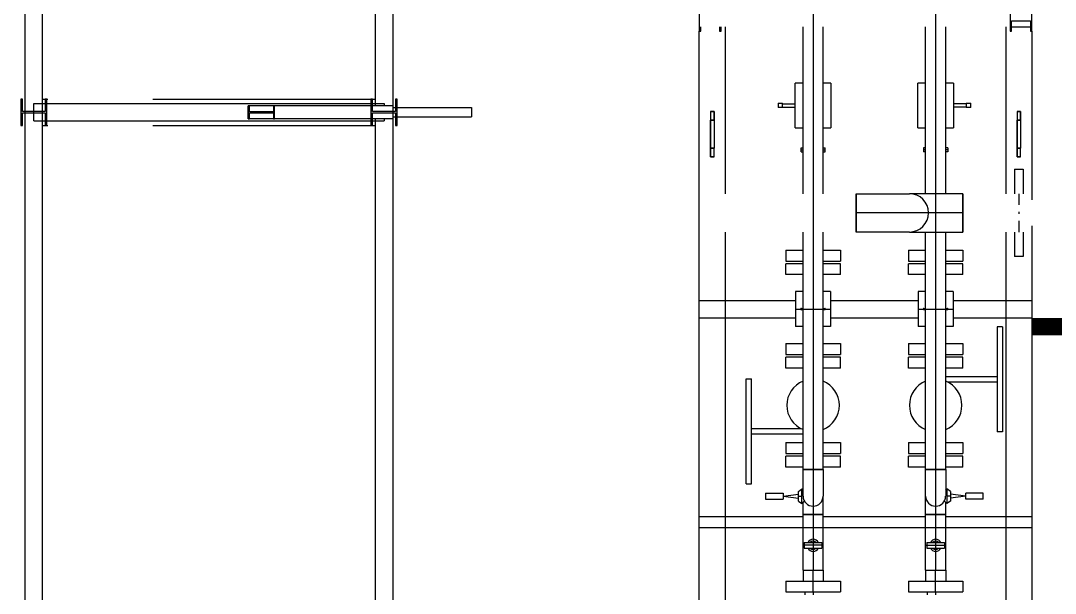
# Model space of a CAD drawing. Header units: inches. Extents: x 517790 to 538444, y 301815 to 302461.
# Drawn here: x 517885.47 to 517891.04, y 302312.15 to 302315.24 of the extents above; entities that cross this region are included whole.
import ezdxf

# ---------------------------------------------------------------- set-up
doc = ezdxf.new("R2010")
doc.units = ezdxf.units.IN
doc.header["$MEASUREMENT"] = 0
for name, color, linetype in [('CABLE ROUTE FOR TOTAL PLANE-EMBED 1_DWG$0$DwgTemplate', 7, 'Continuous'), ('电气-接地设计-接地线', 3, '接地线'), ('硅胶总平面底图 工艺装置区', 253, 'Continuous')]:
    doc.layers.add(name, color=color, linetype=linetype)
doc.styles.add('EESLTYPE', font='TXT.shx')
doc.linetypes.add('接地线', pattern='A,500,["/",EESLTYPE,S=200,R=0,X=0,Y=-100],-200,60,-200', length=960)

msp = doc.modelspace()

# ---------------------------------------------------------------- linework, layer by layer
at = {"layer": 'CABLE ROUTE FOR TOTAL PLANE-EMBED 1_DWG$0$DwgTemplate', "color": 253, "linetype": 'Continuous', "lineweight": 25}
for p, q in [((517885.4909, 302294.9102), (517885.4909, 302348.8016)), ((517885.5853, 302294.9056), (517885.5853, 302348.8016)), ((517887.3789, 302320.3745), (517887.3789, 302314.7813)), ((517887.4733, 302320.3745), (517887.4733, 302314.7813)), ((517885.4673, 302314.8167), (517885.4673, 302314.6751)), ((517885.4767, 302314.8167), (517885.4673, 302314.8167)), ((517885.4767, 302314.7492), (517885.4767, 302314.8167)), ((517885.5853, 302314.8167), (517885.5995, 302314.8167)), ((517885.5995, 302314.8167), (517885.5995, 302314.7492)), ((517885.6089, 302314.8167), (517885.5995, 302314.8167)), ((517885.6089, 302314.6751), (517885.6089, 302314.8167)), ((517885.6089, 302314.8167), (517885.6136, 302314.8167)), ((517886.18, 302314.8167), (517887.3553, 302314.8167)), ((517887.3647, 302314.8167), (517887.3553, 302314.8167)), ((517887.3553, 302314.8167), (517887.3553, 302314.6751)), ((517887.3647, 302314.7492), (517887.3647, 302314.8167)), ((517887.3647, 302314.8167), (517887.3789, 302314.8167)), ((517887.4875, 302314.8167), (517887.4875, 302314.7492)), ((517887.4969, 302314.8167), (517887.4875, 302314.8167)), ((517887.4969, 302314.6751), (517887.4969, 302314.8167)), ((517885.5995, 302314.7492), (517885.4767, 302314.7492)), ((517885.5381, 302314.7931), (517887.3553, 302314.7931)), ((517885.5381, 302314.6987), (517885.5381, 302314.7931)), ((517886.6945, 302314.7105), (517886.6945, 302314.7813)), ((517887.4733, 302314.7813), (517886.6945, 302314.7813)), ((517886.7011, 302314.7813), (517886.6945, 302314.7813)), ((517886.6945, 302314.7813), (517886.6945, 302314.7105)), ((517886.7011, 302314.7483), (517886.7011, 302314.7813)), ((517886.8295, 302314.7483), (517886.7011, 302314.7483)), ((517886.8295, 302314.7813), (517886.8295, 302314.7483)), ((517886.8361, 302314.7813), (517886.8295, 302314.7813)), ((517886.8361, 302314.7105), (517886.8361, 302314.7813)), ((517887.3647, 302314.7931), (517887.4261, 302314.7931)), ((517887.4875, 302314.7492), (517887.3647, 302314.7492)), ((517887.4261, 302314.7931), (517887.4261, 302314.7813)), ((517887.4733, 302314.7813), (517887.4733, 302314.7105)), ((517887.4733, 302314.7709), (517887.4875, 302314.7709)), ((517887.4969, 302314.7709), (517887.8981, 302314.7709)), ((517887.8981, 302314.7709), (517887.8981, 302314.7209)), ((517885.4767, 302314.6751), (517885.4767, 302314.7426)), ((517885.4767, 302314.7426), (517885.5995, 302314.7426)), ((517885.5381, 302314.6987), (517887.3553, 302314.6987)), ((517885.5995, 302314.7426), (517885.5995, 302314.6751)), ((517887.4733, 302314.7105), (517886.6945, 302314.7105)), ((517886.6945, 302314.7105), (517886.7011, 302314.7105)), ((517886.7011, 302314.7105), (517886.7011, 302314.7435)), ((517886.7011, 302314.7435), (517886.8295, 302314.7435)), ((517886.8295, 302314.7435), (517886.8295, 302314.7105)), ((517886.8295, 302314.7105), (517886.8361, 302314.7105)), ((517887.3647, 302314.6751), (517887.3647, 302314.7426)), ((517887.3647, 302314.7426), (517887.4875, 302314.7426)), ((517887.3647, 302314.6987), (517887.4261, 302314.6987)), ((517887.3789, 302314.7105), (517887.3789, 302309.1173)), ((517887.4261, 302314.7105), (517887.4261, 302314.6987)), ((517887.4733, 302314.7209), (517887.4875, 302314.7209)), ((517887.4733, 302314.7105), (517887.4733, 302309.1173)), ((517887.4875, 302314.7426), (517887.4875, 302314.6751)), ((517887.4969, 302314.7209), (517887.8981, 302314.7209)), ((517885.4673, 302314.6751), (517885.4767, 302314.6751)), ((517885.5853, 302314.6751), (517885.5995, 302314.6751)), ((517885.5995, 302314.6751), (517885.6089, 302314.6751)), ((517885.6089, 302314.6751), (517885.6136, 302314.6751)), ((517886.18, 302314.6751), (517887.3553, 302314.6751)), ((517887.3553, 302314.6751), (517887.3647, 302314.6751)), ((517887.3647, 302314.6751), (517887.3789, 302314.6751)), ((517887.4875, 302314.6751), (517887.4969, 302314.6751))]:
    msp.add_line(p, q, dxfattribs=at)
at = {"layer": '电气-接地设计-接地线', "color": 1, "linetype": '接地线', "ltscale": 0.005, "const_width": 0.0944}
msp.add_lwpolyline([(517890.9229, 302313.5894), (517892.3351, 302313.5894)], dxfattribs=at)
at = {"layer": '硅胶总平面底图 工艺装置区', "color": 253, "linetype": 'Continuous', "lineweight": -3}
for p, q in [((517889.1255, 302315.3004), (517889.1255, 302315.1824)), ((517889.7391, 302315.2768), (517889.7391, 302315.206)), ((517890.3999, 302315.2768), (517890.3999, 302315.206)), ((517890.8011, 302315.3004), (517890.8011, 302315.1824)), ((517890.9191, 302315.1824), (517890.9191, 302315.3004)), ((517889.134, 302315.1824), (517889.134, 302315.206)), ((517889.235, 302315.206), (517889.235, 302315.1824)), ((517889.2435, 302315.1824), (517889.2435, 302315.206)), ((517889.2671, 302314.3064), (517889.2671, 302315.206)), ((517889.6852, 302314.3064), (517889.6852, 302315.206)), ((517889.7391, 302315.206), (517889.7391, 302314.3064)), ((517889.7931, 302314.3064), (517889.7931, 302315.206)), ((517890.346, 302314.3064), (517890.346, 302315.206)), ((517890.3999, 302315.206), (517890.3999, 302314.3064)), ((517890.4539, 302314.3064), (517890.4539, 302315.206)), ((517890.7775, 302315.206), (517890.7775, 302314.3064)), ((517890.8096, 302315.2383), (517890.9106, 302315.2383)), ((517890.8096, 302315.1824), (517890.8096, 302315.2383)), ((517890.8096, 302315.206), (517890.9106, 302315.206)), ((517890.9106, 302315.2383), (517890.9106, 302315.1824)), ((517889.1255, 302315.1824), (517889.134, 302315.1824)), ((517889.1255, 302314.3064), (517889.1255, 302315.1824)), ((517889.235, 302315.1824), (517889.2435, 302315.1824)), ((517890.8011, 302315.1824), (517890.8096, 302315.1824)), ((517890.9106, 302315.1824), (517890.9191, 302315.1824)), ((517890.9191, 302315.1824), (517890.9191, 302314.3064)), ((517889.6852, 302314.9023), (517889.6432, 302314.9023)), ((517889.6432, 302314.6625), (517889.6432, 302314.9023)), ((517889.835, 302314.9023), (517889.7931, 302314.9023)), ((517889.835, 302314.9023), (517889.835, 302314.6625)), ((517890.346, 302314.9023), (517890.304, 302314.9023)), ((517890.304, 302314.6625), (517890.304, 302314.9023)), ((517890.4958, 302314.9023), (517890.4539, 302314.9023)), ((517890.4958, 302314.9023), (517890.4958, 302314.7914)), ((517889.1869, 302314.7505), (517889.1869, 302314.7033)), ((517889.1869, 302314.7505), (517889.1869, 302314.7033)), ((517889.2058, 302314.7505), (517889.1869, 302314.7505)), ((517889.1869, 302314.7505), (517889.2058, 302314.7505)), ((517889.2058, 302314.7033), (517889.2058, 302314.7505)), ((517889.2058, 302314.7505), (517889.2058, 302314.7033)), ((517889.5503, 302314.7942), (517889.5739, 302314.7942)), ((517889.5503, 302314.7942), (517889.5503, 302314.7706)), ((517889.5739, 302314.7706), (517889.5503, 302314.7706)), ((517889.5739, 302314.7706), (517889.5739, 302314.7942)), ((517889.5739, 302314.7919), (517889.6432, 302314.7919)), ((517889.5739, 302314.773), (517889.6432, 302314.773)), ((517890.5651, 302314.7919), (517890.4958, 302314.7919)), ((517890.4958, 302314.7914), (517890.4958, 302314.7735)), ((517890.4958, 302314.7735), (517890.4958, 302314.6625)), ((517890.5651, 302314.773), (517890.4958, 302314.773)), ((517890.5651, 302314.7942), (517890.5887, 302314.7942)), ((517890.5651, 302314.7942), (517890.5651, 302314.7706)), ((517890.5887, 302314.7706), (517890.5651, 302314.7706)), ((517890.5887, 302314.7706), (517890.5887, 302314.7942)), ((517890.8389, 302314.7505), (517890.8389, 302314.7033)), ((517890.8389, 302314.7505), (517890.8389, 302314.7033)), ((517890.8578, 302314.7505), (517890.8389, 302314.7505)), ((517890.8389, 302314.7505), (517890.8578, 302314.7505)), ((517890.8578, 302314.7033), (517890.8578, 302314.7505)), ((517890.8578, 302314.7505), (517890.8578, 302314.7033)), ((517889.1869, 302314.7033), (517889.2058, 302314.7033)), ((517889.2058, 302314.7033), (517889.1869, 302314.7033)), ((517889.1869, 302314.5523), (517889.1869, 302314.7033)), ((517889.1869, 302314.7033), (517889.1869, 302314.5523)), ((517889.2058, 302314.7033), (517889.1869, 302314.7033)), ((517889.2058, 302314.7033), (517889.2058, 302314.5523)), ((517889.2058, 302314.7033), (517889.2058, 302314.5523)), ((517890.8389, 302314.7033), (517890.8578, 302314.7033)), ((517890.8578, 302314.7033), (517890.8389, 302314.7033)), ((517890.8389, 302314.5523), (517890.8389, 302314.7033)), ((517890.8389, 302314.7033), (517890.8389, 302314.5523)), ((517890.8578, 302314.7033), (517890.8389, 302314.7033)), ((517890.8578, 302314.7033), (517890.8578, 302314.5523)), ((517890.8578, 302314.7033), (517890.8578, 302314.5523)), ((517889.6432, 302314.6625), (517889.6852, 302314.6625)), ((517889.7931, 302314.6625), (517889.835, 302314.6625)), ((517890.304, 302314.6625), (517890.346, 302314.6625)), ((517890.4539, 302314.6625), (517890.4958, 302314.6625)), ((517889.1869, 302314.5523), (517889.1869, 302314.5051)), ((517889.1869, 302314.5051), (517889.1869, 302314.5523)), ((517889.2058, 302314.5523), (517889.1869, 302314.5523)), ((517889.1869, 302314.5523), (517889.2058, 302314.5523)), ((517889.2058, 302314.5523), (517889.1869, 302314.5523)), ((517889.2058, 302314.5051), (517889.2058, 302314.5523)), ((517889.2058, 302314.5051), (517889.2058, 302314.5523)), ((517889.6744, 302314.5534), (517889.6852, 302314.5534)), ((517889.6744, 302314.5426), (517889.6744, 302314.5534)), ((517889.6744, 302314.5426), (517889.6852, 302314.5426)), ((517889.6744, 302314.5319), (517889.6744, 302314.5426)), ((517889.6744, 302314.5319), (517889.6852, 302314.5319)), ((517889.7931, 302314.5534), (517889.8039, 302314.5534)), ((517889.7931, 302314.5426), (517889.8039, 302314.5426)), ((517889.7931, 302314.5319), (517889.8039, 302314.5319)), ((517889.8039, 302314.5426), (517889.8039, 302314.5534)), ((517889.8039, 302314.5319), (517889.8039, 302314.5426)), ((517890.346, 302314.5534), (517890.3352, 302314.5534)), ((517890.3352, 302314.5534), (517890.3352, 302314.5426)), ((517890.346, 302314.5426), (517890.3352, 302314.5426)), ((517890.3352, 302314.5426), (517890.3352, 302314.5319)), ((517890.346, 302314.5319), (517890.3352, 302314.5319)), ((517890.4647, 302314.5534), (517890.4539, 302314.5534)), ((517890.4647, 302314.5426), (517890.4539, 302314.5426)), ((517890.4647, 302314.5319), (517890.4539, 302314.5319)), ((517890.4647, 302314.5534), (517890.4647, 302314.5426)), ((517890.4647, 302314.5426), (517890.4647, 302314.5319)), ((517890.8578, 302314.5523), (517890.8389, 302314.5523)), ((517890.8389, 302314.5523), (517890.8578, 302314.5523)), ((517890.8389, 302314.5523), (517890.8389, 302314.5051)), ((517890.8389, 302314.5051), (517890.8389, 302314.5523)), ((517890.8578, 302314.5523), (517890.8389, 302314.5523)), ((517890.8578, 302314.5051), (517890.8578, 302314.5523)), ((517890.8578, 302314.5051), (517890.8578, 302314.5523)), ((517889.1869, 302314.5051), (517889.2058, 302314.5051)), ((517889.2058, 302314.5051), (517889.1869, 302314.5051)), ((517890.8389, 302314.5051), (517890.8578, 302314.5051)), ((517890.8578, 302314.5051), (517890.8389, 302314.5051)), ((517890.8257, 302314.439), (517890.871, 302314.439)), ((517890.8257, 302314.439), (517890.8257, 302314.3064)), ((517890.871, 302314.439), (517890.871, 302314.3064)), ((517889.1255, 302314.0996), (517889.1255, 302314.3064)), ((517889.7391, 302314.3064), (517889.7391, 302314.0996)), ((517889.9706, 302314.0996), (517889.9706, 302314.3064)), ((517889.9706, 302314.3064), (517890.2583, 302314.3064)), ((517889.9706, 302314.3064), (517889.9706, 302314.0996)), ((517890.546, 302314.3064), (517890.2583, 302314.3064)), ((517890.3999, 302314.3064), (517890.3999, 302314.0996)), ((517890.546, 302314.3064), (517890.546, 302314.0996)), ((517890.546, 302314.203), (517890.546, 302314.3064)), ((517890.8483, 302314.3064), (517890.8483, 302314.2455)), ((517890.9191, 302314.3064), (517890.9191, 302314.2738)), ((517889.9706, 302314.203), (517889.9706, 302314.203)), ((517889.9706, 302314.203), (517889.9706, 302314.203)), ((517890.2583, 302314.203), (517889.9706, 302314.203)), ((517890.3617, 302314.203), (517890.2583, 302314.203)), ((517890.546, 302314.203), (517890.3617, 302314.203)), ((517890.546, 302314.203), (517890.546, 302314.203)), ((517890.546, 302314.203), (517890.546, 302314.203)), ((517890.546, 302314.0996), (517890.546, 302314.203)), ((517890.8483, 302314.2077), (517890.8483, 302314.1983)), ((517890.8483, 302314.1605), (517890.8483, 302314.0996)), ((517890.9191, 302314.1322), (517890.9191, 302314.0996)), ((517889.1255, 302310.0088), (517889.1255, 302314.0996)), ((517889.2671, 302310.0088), (517889.2671, 302314.0996)), ((517889.6852, 302312.8182), (517889.6852, 302314.0996)), ((517889.7391, 302314.0996), (517889.7391, 302312.8182)), ((517889.7931, 302312.8182), (517889.7931, 302314.0996)), ((517890.2583, 302314.0996), (517889.9706, 302314.0996)), ((517890.2583, 302314.0996), (517890.546, 302314.0996)), ((517890.346, 302312.8182), (517890.346, 302314.0996)), ((517890.3999, 302314.0996), (517890.3999, 302312.8182)), ((517890.4539, 302312.8182), (517890.4539, 302314.0996)), ((517890.7775, 302314.0996), (517890.7775, 302311.5194)), ((517890.8257, 302314.0996), (517890.8257, 302313.967)), ((517890.871, 302314.0996), (517890.871, 302313.967)), ((517890.9191, 302314.0996), (517890.9191, 302311.5194)), ((517889.5923, 302314.0016), (517889.6852, 302314.0016)), ((517889.5923, 302314.0016), (517889.5923, 302313.9432)), ((517889.7931, 302314.0016), (517889.886, 302314.0016)), ((517889.886, 302314.0016), (517889.886, 302313.9432)), ((517890.2531, 302314.0016), (517890.346, 302314.0016)), ((517890.2531, 302314.0016), (517890.2531, 302313.9432)), ((517890.4539, 302314.0016), (517890.5468, 302314.0016)), ((517890.5468, 302314.0016), (517890.5468, 302313.9432)), ((517890.871, 302313.967), (517890.8257, 302313.967)), ((517889.5923, 302313.9432), (517889.6852, 302313.9432)), ((517889.6852, 302313.9281), (517889.5923, 302313.9281)), ((517889.5923, 302313.8697), (517889.5923, 302313.9281)), ((517889.7931, 302313.9432), (517889.886, 302313.9432)), ((517889.886, 302313.9281), (517889.7931, 302313.9281)), ((517889.886, 302313.8697), (517889.886, 302313.9281)), ((517890.2531, 302313.9432), (517890.346, 302313.9432)), ((517890.346, 302313.9281), (517890.2531, 302313.9281)), ((517890.2531, 302313.8697), (517890.2531, 302313.9281)), ((517890.4539, 302313.9432), (517890.5468, 302313.9432)), ((517890.5468, 302313.9281), (517890.4539, 302313.9281)), ((517890.5468, 302313.8697), (517890.5468, 302313.9281)), ((517889.6852, 302313.8697), (517889.5923, 302313.8697)), ((517889.886, 302313.8697), (517889.7931, 302313.8697)), ((517890.346, 302313.8697), (517890.2531, 302313.8697)), ((517890.5468, 302313.8697), (517890.4539, 302313.8697)), ((517889.6852, 302313.7782), (517889.6447, 302313.7782)), ((517889.6447, 302313.7782), (517889.6447, 302313.5894)), ((517889.8335, 302313.7782), (517889.7931, 302313.7782)), ((517889.8335, 302313.7782), (517889.8335, 302313.5894)), ((517890.3055, 302313.7782), (517890.3055, 302313.5894)), ((517890.346, 302313.7782), (517890.3055, 302313.7782)), ((517890.4943, 302313.7782), (517890.4539, 302313.7782)), ((517890.4943, 302313.7782), (517890.4943, 302313.5894)), ((517889.1255, 302313.731), (517889.6447, 302313.731)), ((517889.1255, 302313.6366), (517889.1255, 302313.731)), ((517889.6759, 302313.6876), (517889.6852, 302313.6876)), ((517889.7931, 302313.6876), (517889.8024, 302313.6876)), ((517889.8335, 302313.731), (517890.3055, 302313.731)), ((517890.3367, 302313.6876), (517890.346, 302313.6876)), ((517890.4539, 302313.6876), (517890.4632, 302313.6876)), ((517890.4943, 302313.731), (517890.9191, 302313.731)), ((517890.9191, 302313.731), (517890.9191, 302313.6366)), ((517889.1255, 302313.6366), (517889.6447, 302313.6366)), ((517889.6447, 302313.6838), (517889.8335, 302313.6838)), ((517889.6852, 302313.68), (517889.6759, 302313.68)), ((517889.8024, 302313.68), (517889.7931, 302313.68)), ((517889.8335, 302313.6366), (517890.3055, 302313.6366)), ((517890.3055, 302313.6838), (517890.4943, 302313.6838)), ((517890.346, 302313.68), (517890.3367, 302313.68)), ((517890.4632, 302313.68), (517890.4539, 302313.68)), ((517890.4943, 302313.6366), (517890.9191, 302313.6366)), ((517889.6852, 302313.5894), (517889.6447, 302313.5894)), ((517889.8335, 302313.5894), (517889.7931, 302313.5894)), ((517890.346, 302313.5894), (517890.3055, 302313.5894)), ((517890.4943, 302313.5894), (517890.4539, 302313.5894)), ((517890.7322, 302313.5875), (517890.7322, 302313.3043)), ((517890.7605, 302313.5875), (517890.7322, 302313.5875)), ((517890.7605, 302313.5875), (517890.7605, 302313.3043)), ((517889.5923, 302313.4975), (517889.6852, 302313.4975)), ((517889.5923, 302313.4975), (517889.5923, 302313.439)), ((517889.7931, 302313.4975), (517889.886, 302313.4975)), ((517889.886, 302313.4975), (517889.886, 302313.439)), ((517890.2531, 302313.4975), (517890.346, 302313.4975)), ((517890.2531, 302313.4975), (517890.2531, 302313.439)), ((517890.4539, 302313.4975), (517890.5468, 302313.4975)), ((517890.5468, 302313.4975), (517890.5468, 302313.439)), ((517889.5923, 302313.439), (517889.6852, 302313.439)), ((517889.6852, 302313.4239), (517889.5923, 302313.4239)), ((517889.5923, 302313.3655), (517889.5923, 302313.4239)), ((517889.7931, 302313.439), (517889.886, 302313.439)), ((517889.886, 302313.4239), (517889.7931, 302313.4239)), ((517889.886, 302313.3655), (517889.886, 302313.4239)), ((517890.2531, 302313.439), (517890.346, 302313.439)), ((517890.346, 302313.4239), (517890.2531, 302313.4239)), ((517890.2531, 302313.3655), (517890.2531, 302313.4239)), ((517890.4539, 302313.439), (517890.5468, 302313.439)), ((517890.5468, 302313.4239), (517890.4539, 302313.4239)), ((517890.5468, 302313.3655), (517890.5468, 302313.4239)), ((517889.6852, 302313.3655), (517889.5923, 302313.3655)), ((517889.886, 302313.3655), (517889.7931, 302313.3655)), ((517890.346, 302313.3655), (517890.2531, 302313.3655)), ((517890.5468, 302313.3655), (517890.4539, 302313.3655)), ((517889.3785, 302313.0249), (517889.3785, 302313.3081)), ((517889.3785, 302313.3081), (517889.4068, 302313.3081)), ((517889.4068, 302313.0249), (517889.4068, 302313.3081)), ((517890.7322, 302313.3185), (517890.4539, 302313.3185)), ((517890.7322, 302313.3043), (517890.7322, 302313.0211)), ((517890.7605, 302313.3043), (517890.7605, 302313.0211)), ((517890.7322, 302313.2901), (517890.4654, 302313.2901)), ((517889.3785, 302312.7417), (517889.3785, 302313.0249)), ((517889.4068, 302313.039), (517889.6736, 302313.039)), ((517889.4068, 302312.7417), (517889.4068, 302313.0249)), ((517890.7605, 302313.0211), (517890.7322, 302313.0211)), ((517889.4068, 302313.0107), (517889.6852, 302313.0107)), ((517889.5923, 302312.9637), (517889.6852, 302312.9637)), ((517889.5923, 302312.9637), (517889.5923, 302312.9053)), ((517889.7931, 302312.9637), (517889.886, 302312.9637)), ((517889.886, 302312.9637), (517889.886, 302312.9053)), ((517890.2531, 302312.9637), (517890.346, 302312.9637)), ((517890.2531, 302312.9637), (517890.2531, 302312.9053)), ((517890.4539, 302312.9637), (517890.5468, 302312.9637)), ((517890.5468, 302312.9637), (517890.5468, 302312.9053)), ((517889.5923, 302312.9053), (517889.6852, 302312.9053)), ((517889.7931, 302312.9053), (517889.886, 302312.9053)), ((517890.2531, 302312.9053), (517890.346, 302312.9053)), ((517890.4539, 302312.9053), (517890.5468, 302312.9053)), ((517889.6852, 302312.8902), (517889.5923, 302312.8902)), ((517889.5923, 302312.8317), (517889.5923, 302312.8902)), ((517889.886, 302312.8902), (517889.7931, 302312.8902)), ((517889.886, 302312.8317), (517889.886, 302312.8902)), ((517890.346, 302312.8902), (517890.2531, 302312.8902)), ((517890.2531, 302312.8317), (517890.2531, 302312.8902)), ((517890.5468, 302312.8902), (517890.4539, 302312.8902)), ((517890.5468, 302312.8317), (517890.5468, 302312.8902)), ((517889.6852, 302312.8317), (517889.5923, 302312.8317)), ((517889.6852, 302312.8182), (517889.7931, 302312.8182)), ((517889.7931, 302312.8182), (517889.6852, 302312.8182)), ((517889.6852, 302312.6744), (517889.6852, 302312.8182)), ((517889.7391, 302312.8182), (517889.7391, 302312.8182)), ((517889.7391, 302312.8182), (517889.7391, 302312.8182)), ((517889.7391, 302312.8182), (517889.7391, 302312.6744)), ((517889.886, 302312.8317), (517889.7931, 302312.8317)), ((517889.7931, 302312.8182), (517889.7931, 302312.6744)), ((517890.346, 302312.8317), (517890.2531, 302312.8317)), ((517890.4539, 302312.8182), (517890.346, 302312.8182)), ((517890.346, 302312.6744), (517890.346, 302312.8182)), ((517890.346, 302312.8182), (517890.4539, 302312.8182)), ((517890.3999, 302312.8182), (517890.3999, 302312.8182)), ((517890.3999, 302312.8182), (517890.3999, 302312.8182)), ((517890.3999, 302312.8182), (517890.3999, 302312.6744)), ((517890.5468, 302312.8317), (517890.4539, 302312.8317)), ((517890.4539, 302312.8182), (517890.4539, 302312.6744)), ((517889.3785, 302312.7417), (517889.4068, 302312.7417)), ((517889.4829, 302312.6901), (517889.5773, 302312.6901)), ((517889.4829, 302312.6901), (517889.4829, 302312.6587)), ((517889.5773, 302312.6901), (517889.5773, 302312.6587)), ((517889.5773, 302312.6744), (517889.6598, 302312.6854)), ((517889.6598, 302312.7006), (517889.6791, 302312.7138)), ((517889.6598, 302312.6481), (517889.6598, 302312.7006)), ((517889.6791, 302312.635), (517889.6791, 302312.7138)), ((517889.6852, 302312.7076), (517889.6791, 302312.7138)), ((517890.4539, 302312.7076), (517890.4599, 302312.7138)), ((517890.4599, 302312.7138), (517890.4599, 302312.635)), ((517890.4793, 302312.7006), (517890.4599, 302312.7138)), ((517890.4793, 302312.7006), (517890.4793, 302312.6481)), ((517890.5617, 302312.6744), (517890.4793, 302312.6854)), ((517890.6561, 302312.6901), (517890.5617, 302312.6901)), ((517890.5617, 302312.6587), (517890.5617, 302312.6901)), ((517890.6561, 302312.6587), (517890.6561, 302312.6901)), ((517889.4829, 302312.6587), (517889.5773, 302312.6587)), ((517889.5773, 302312.6744), (517889.6598, 302312.6634)), ((517889.6598, 302312.6744), (517889.6717, 302312.6744)), ((517889.6598, 302312.6481), (517889.6791, 302312.635)), ((517889.6717, 302312.6744), (517889.6762, 302312.6744)), ((517889.6762, 302312.6744), (517889.6762, 302312.6744)), ((517889.692, 302312.6481), (517889.6791, 302312.635)), ((517889.6852, 302312.5756), (517889.6852, 302312.6412)), ((517889.7391, 302312.6744), (517889.7391, 302312.6204)), ((517889.7931, 302312.5756), (517889.7931, 302312.6744)), ((517890.346, 302312.5756), (517890.346, 302312.6744)), ((517890.3999, 302312.6744), (517890.3999, 302312.6204)), ((517890.447, 302312.6481), (517890.4599, 302312.635)), ((517890.4539, 302312.5756), (517890.4539, 302312.6412)), ((517890.4793, 302312.6481), (517890.4599, 302312.635)), ((517890.4628, 302312.6744), (517890.4628, 302312.6744)), ((517890.4673, 302312.6744), (517890.4628, 302312.6744)), ((517890.4793, 302312.6744), (517890.4673, 302312.6744)), ((517890.5617, 302312.6744), (517890.4793, 302312.6634)), ((517890.6561, 302312.6587), (517890.5617, 302312.6587)), ((517889.6852, 302312.5756), (517889.7931, 302312.5756)), ((517889.6852, 302312.4094), (517889.6852, 302312.5756)), ((517889.7391, 302312.5756), (517889.6852, 302312.5756)), ((517889.7391, 302312.6204), (517889.7391, 302312.5756)), ((517889.7391, 302312.5756), (517889.7391, 302312.4419)), ((517889.7391, 302312.5756), (517889.7391, 302312.5756)), ((517889.7391, 302312.5756), (517889.7391, 302312.5756)), ((517889.7931, 302312.5756), (517889.7391, 302312.5756)), ((517889.7931, 302312.4094), (517889.7931, 302312.5756)), ((517890.346, 302312.5756), (517890.4539, 302312.5756)), ((517890.346, 302312.4094), (517890.346, 302312.5756)), ((517890.3999, 302312.5756), (517890.346, 302312.5756)), ((517890.3999, 302312.6204), (517890.3999, 302312.5756)), ((517890.3999, 302312.5756), (517890.3999, 302312.4419)), ((517890.3999, 302312.5756), (517890.3999, 302312.5756)), ((517890.3999, 302312.5756), (517890.3999, 302312.5756)), ((517890.4539, 302312.5756), (517890.3999, 302312.5756)), ((517890.4539, 302312.4094), (517890.4539, 302312.5756)), ((517889.6852, 302312.5633), (517889.1255, 302312.5633)), ((517889.1255, 302312.5038), (517889.1255, 302312.5633)), ((517890.346, 302312.5633), (517889.7931, 302312.5633)), ((517890.9191, 302312.5633), (517890.4539, 302312.5633)), ((517890.9191, 302312.5633), (517890.9191, 302312.5038)), ((517889.6852, 302312.5038), (517889.1255, 302312.5038)), ((517889.7931, 302312.5038), (517889.6852, 302312.5038)), ((517890.346, 302312.5038), (517889.7931, 302312.5038)), ((517890.4539, 302312.5038), (517890.346, 302312.5038)), ((517890.9191, 302312.5038), (517890.4539, 302312.5038)), ((517889.7931, 302312.4094), (517889.6852, 302312.4094)), ((517889.6852, 302312.2749), (517889.6852, 302312.4094)), ((517889.6919, 302312.4251), (517889.7391, 302312.4251)), ((517889.6919, 302312.4251), (517889.6919, 302312.3937)), ((517889.7391, 302312.4419), (517889.7391, 302312.4094)), ((517889.7391, 302312.4251), (517889.7863, 302312.4251)), ((517889.7391, 302312.4094), (517889.7391, 302312.3768)), ((517889.7391, 302312.4094), (517889.7391, 302312.4094)), ((517889.7391, 302312.4094), (517889.7391, 302312.4094)), ((517889.7863, 302312.4251), (517889.7863, 302312.3937)), ((517889.7931, 302312.2749), (517889.7931, 302312.4094)), ((517890.346, 302312.4094), (517890.4539, 302312.4094)), ((517890.346, 302312.2749), (517890.346, 302312.4094)), ((517890.3527, 302312.4251), (517890.3999, 302312.4251)), ((517890.3527, 302312.4251), (517890.3527, 302312.3937)), ((517890.3999, 302312.4419), (517890.3999, 302312.4094)), ((517890.3999, 302312.4251), (517890.4471, 302312.4251)), ((517890.3999, 302312.4094), (517890.3999, 302312.4094)), ((517890.3999, 302312.4094), (517890.3999, 302312.4094)), ((517890.3999, 302312.4094), (517890.3999, 302312.3768)), ((517890.4471, 302312.4251), (517890.4471, 302312.3937)), ((517890.4539, 302312.2749), (517890.4539, 302312.4094)), ((517889.6919, 302312.3937), (517889.7391, 302312.3937)), ((517889.7391, 302312.3937), (517889.7863, 302312.3937)), ((517889.7391, 302312.3768), (517889.7391, 302312.2749)), ((517890.3527, 302312.3937), (517890.3999, 302312.3937)), ((517890.3999, 302312.3937), (517890.4471, 302312.3937)), ((517890.3999, 302312.3768), (517890.3999, 302312.2749)), ((517889.6852, 302312.2749), (517889.7391, 302312.2749)), ((517889.6852, 302312.2749), (517889.7391, 302312.2749)), ((517889.6852, 302312.2749), (517889.6852, 302312.2164)), ((517889.7391, 302312.2749), (517889.7931, 302312.2749)), ((517889.7391, 302312.1579), (517889.7391, 302312.2749)), ((517889.7391, 302312.2749), (517889.7931, 302312.2749)), ((517889.7931, 302312.2749), (517889.7931, 302312.2164)), ((517890.346, 302312.2749), (517890.4539, 302312.2749)), ((517890.346, 302312.2749), (517890.3999, 302312.2749)), ((517890.346, 302312.2749), (517890.346, 302312.2164)), ((517890.3999, 302312.1579), (517890.3999, 302312.2749)), ((517890.3999, 302312.2749), (517890.4539, 302312.2749)), ((517890.4539, 302312.2749), (517890.4539, 302312.2164)), ((517889.5923, 302312.2164), (517889.7391, 302312.2164)), ((517889.5923, 302312.2164), (517889.5923, 302312.1579)), ((517889.7391, 302312.2164), (517889.886, 302312.2164)), ((517889.886, 302312.2164), (517889.886, 302312.1579)), ((517890.2531, 302312.2164), (517890.3999, 302312.2164)), ((517890.2531, 302312.2164), (517890.2531, 302312.1579)), ((517890.3999, 302312.2164), (517890.5468, 302312.2164)), ((517890.5468, 302312.2164), (517890.5468, 302312.1579)), ((517889.5923, 302312.1579), (517889.7391, 302312.1579)), ((517889.6938, 302312.1579), (517889.6938, 302312.1428)), ((517889.7391, 302312.1579), (517889.886, 302312.1579)), ((517889.7391, 302312.1579), (517889.7391, 302312.1428)), ((517890.2531, 302312.1579), (517890.3999, 302312.1579)), ((517890.3546, 302312.1579), (517890.3546, 302312.1428)), ((517890.3999, 302312.1579), (517890.5468, 302312.1579)), ((517890.3999, 302312.1579), (517890.3999, 302312.1428))]:
    msp.add_line(p, q, dxfattribs=at)
for centre, radius, start, end in [((517890.2583, 302314.203), 0.1034, 270, 90), ((517890.2583, 302314.203), 0.1034, 0, 90), ((517890.2583, 302314.203), 0.1034, 270, 0), ((517889.6759, 302313.6838), 0.00378, 90, 270), ((517889.8024, 302313.6838), 0.00378, 270, 90), ((517890.3367, 302313.6838), 0.00378, 90, 270), ((517890.4632, 302313.6838), 0.00378, 270, 90), ((517889.7391, 302313.1646), 0.1416, 112.3956, 180), ((517889.7391, 302313.1646), 0.1416, 292.3956, 67.6044), ((517890.3999, 302313.1646), 0.1416, 112.3956, 247.6044), ((517890.3999, 302313.1646), 0.1416, 0, 67.6044), ((517889.7391, 302313.1646), 0.1416, 180, 247.6044), ((517890.3999, 302313.1646), 0.1416, 292.3956, 0), ((517889.7391, 302312.6744), 0.0539, 180, 0), ((517889.7391, 302312.6744), 0.0539, 180, 0), ((517890.3999, 302312.6744), 0.0539, 180, 0), ((517890.3999, 302312.6744), 0.0539, 180, 0), ((517889.7391, 302312.4094), 0.0325, 28.8738, 151.1262), ((517889.7391, 302312.4094), 0.0217, 46.4125, 133.5875), ((517890.3999, 302312.4094), 0.0325, 28.8738, 151.1262), ((517890.3999, 302312.4094), 0.0217, 46.4125, 133.5875), ((517889.7391, 302312.4094), 0.0325, 208.8738, 270), ((517889.7391, 302312.4094), 0.0217, 226.4125, 270), ((517889.7391, 302312.4094), 0.0325, 270, 331.1262), ((517889.7391, 302312.4094), 0.0217, 270, 313.5875), ((517890.3999, 302312.4094), 0.0325, 208.8738, 270), ((517890.3999, 302312.4094), 0.0217, 226.4125, 270), ((517890.3999, 302312.4094), 0.0325, 270, 331.1262), ((517890.3999, 302312.4094), 0.0217, 270, 313.5875)]:
    msp.add_arc(centre, radius, start, end, dxfattribs=at)

doc.saveas('drawing.dxf')
